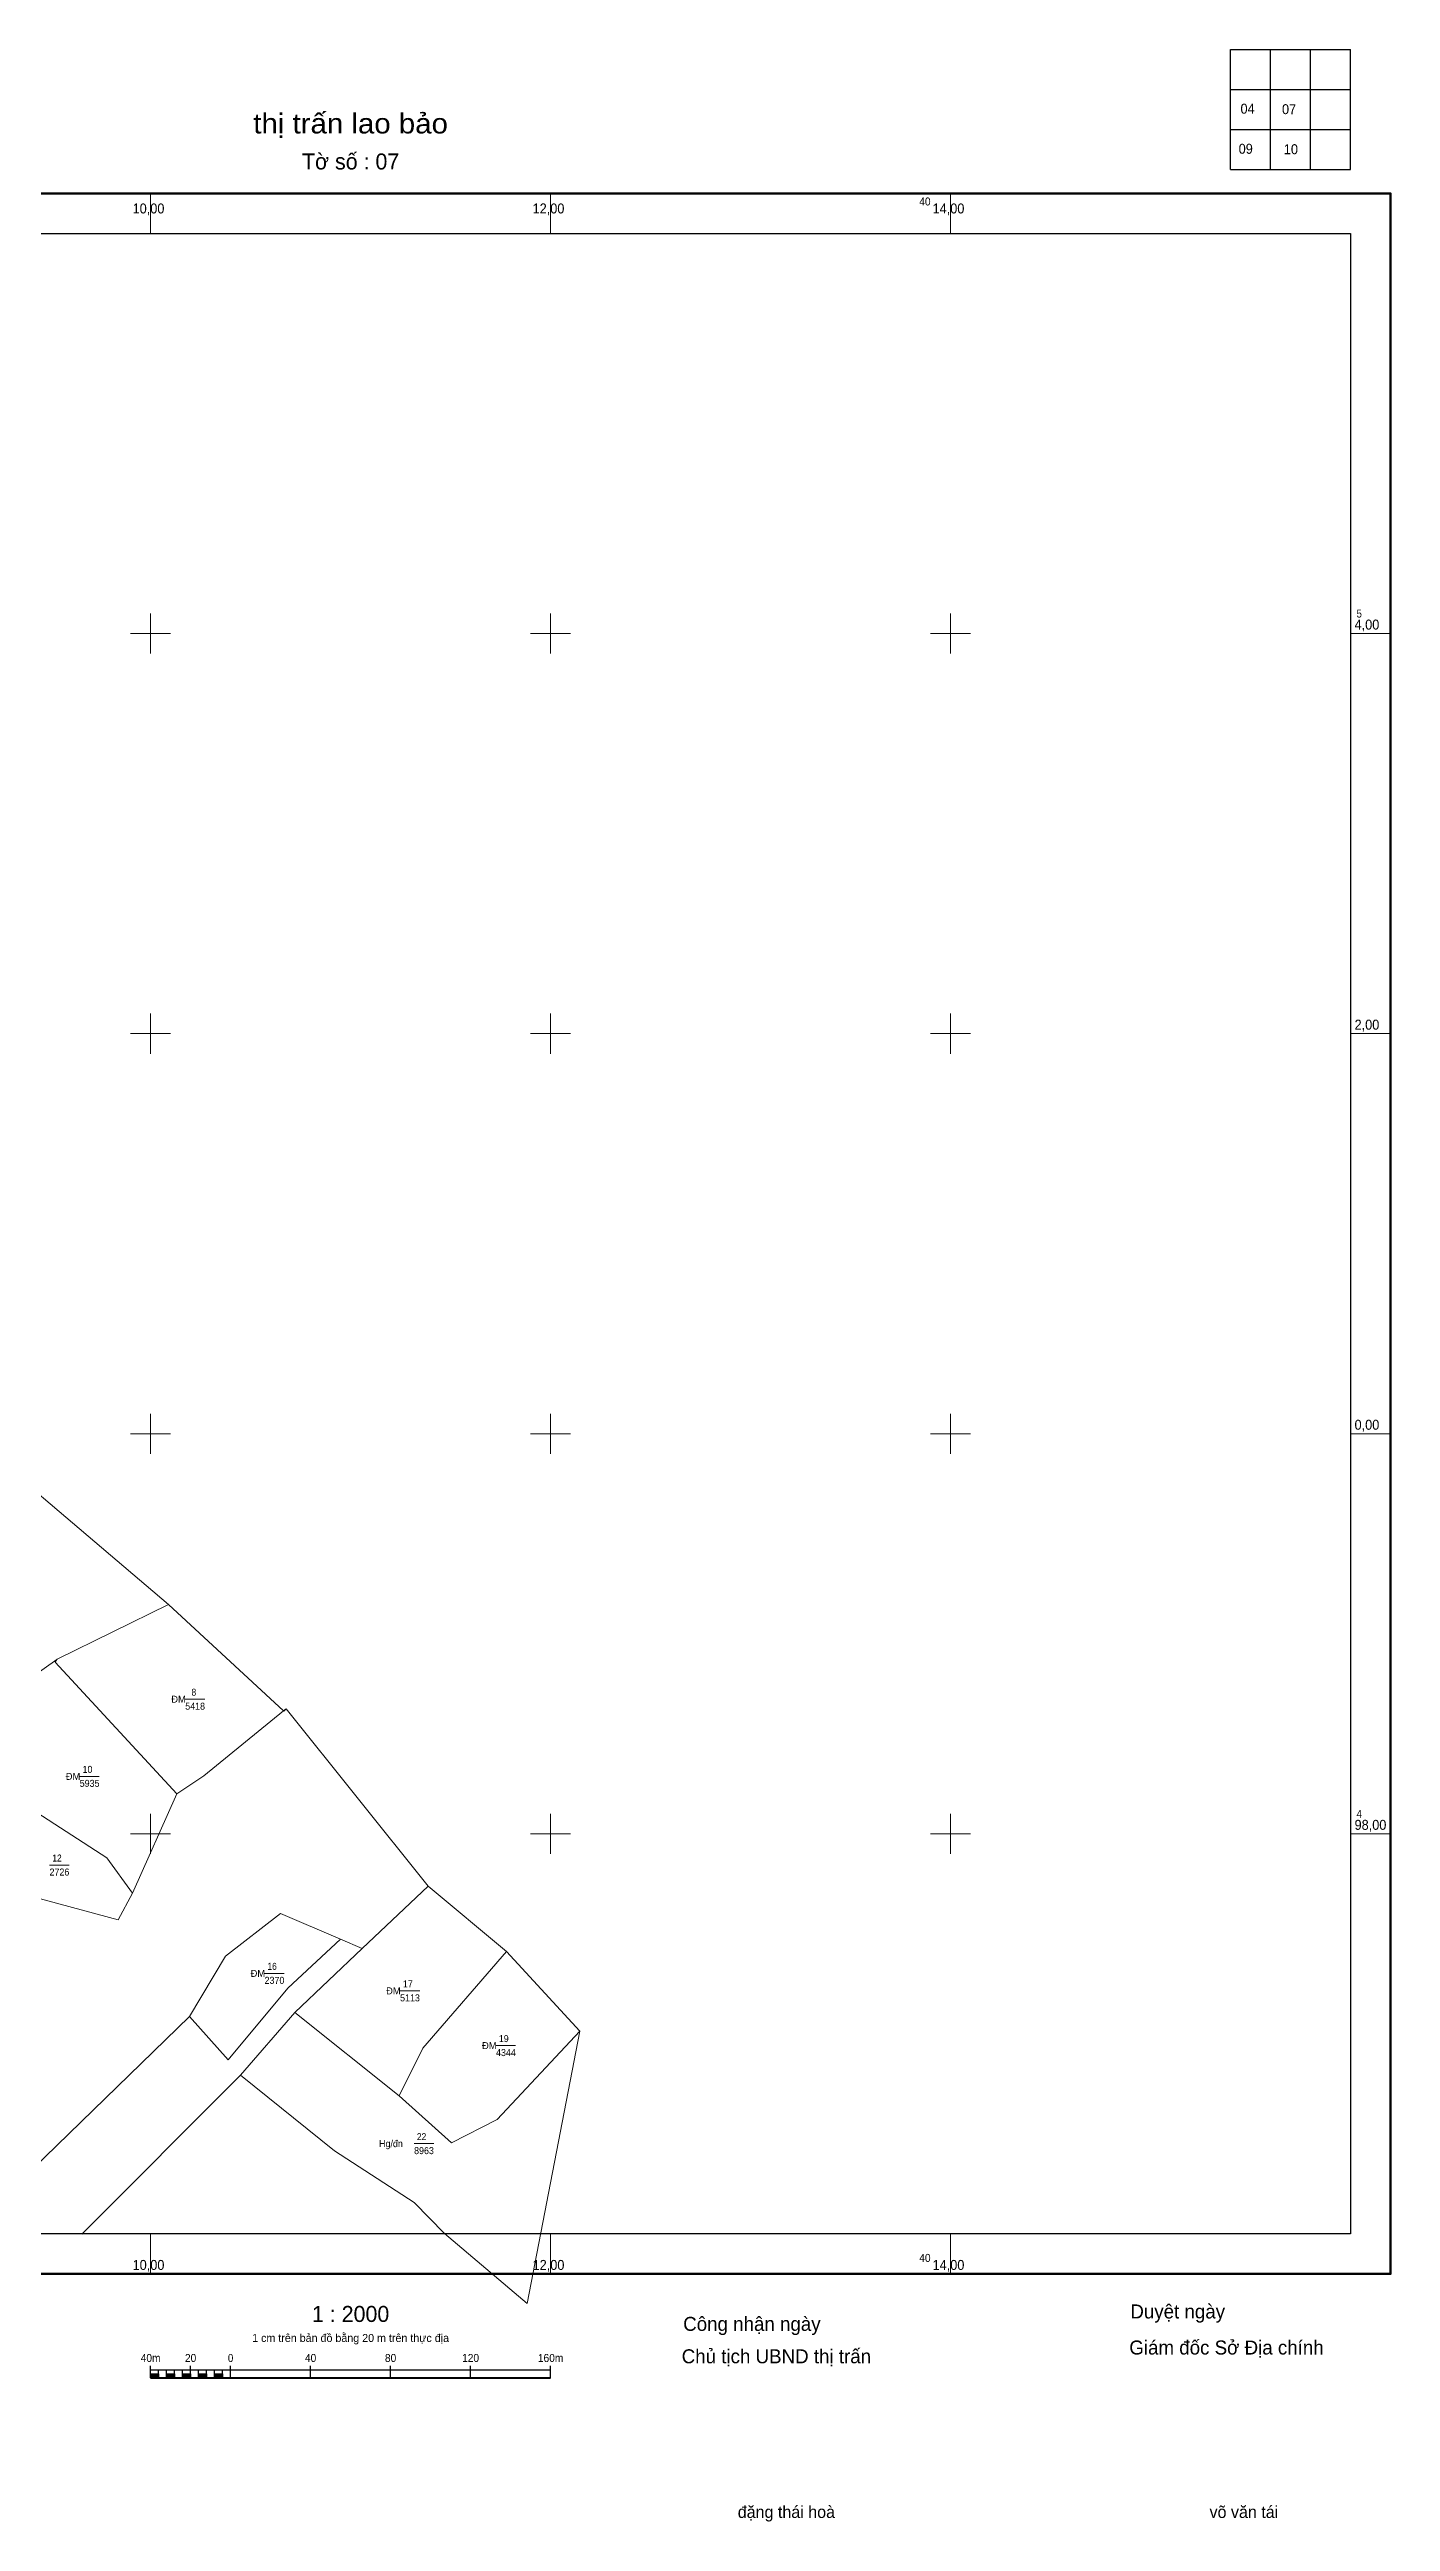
# Model space of a CAD drawing. Header units: metres. Extents: x 400307 to 401620, y 49456 to 50692.
# Drawn here: x 400949 to 401620, y 49456 to 50692 of the extents above; entities that cross this region are included whole.
import ezdxf
from ezdxf.enums import TextEntityAlignment as Align

# ---------------------------------------------------------------- set-up
doc = ezdxf.new("R2010")
doc.units = ezdxf.units.M
doc.header["$LTSCALE"] = 1.4
for name, color, linetype, lineweight in [('22', 7, 'Continuous', 13), ('62', 7, 'Continuous', 13), ('63', 7, 'Continuous', 13)]:
    doc.layers.add(name, color=color, linetype=linetype, lineweight=lineweight)

msp = doc.modelspace()

# ---------------------------------------------------------------- hatches: boundary and pattern name
at = {"layer": '63'}
for points in [[(401000, 49528), (401000, 49530), (401004, 49530), (401004, 49528)], [(401008, 49528), (401008, 49530), (401012, 49530), (401012, 49528)], [(401016, 49528), (401016, 49530), (401020, 49530), (401020, 49528)], [(401024, 49528), (401024, 49530), (401028, 49530), (401028, 49528)], [(401032, 49528), (401032, 49530), (401036, 49530), (401036, 49528)]]:
    msp.add_hatch(color=256, dxfattribs=at).paths.add_polyline_path(points)

# ---------------------------------------------------------------- linework, layer by layer
at = {"layer": '22'}
for p, q in [((401066.5, 49861.49), (401008.94, 49914.61)), ((401066.5, 49861.49), (401067.73, 49862.49)), ((401067.73, 49862.49), (401138.74, 49773.92)), ((401013.08, 49820.01), (400990.96, 49770.4)), ((401105.79, 49742.62), (401094.94, 49747.29)), ((401177.95, 49741.12), (401214.59, 49701.37)), ((401044.94, 49679.39), (401072.16, 49710.68)), ((401072.16, 49710.68), (401124.33, 49669.09))]:
    msp.add_line(p, q, dxfattribs=at)
for points in [[(400937.11, 49975.72), (400946.45, 49967.77), (401008.94, 49914.61)], [(401008.94, 49914.61), (400953.33, 49887.37), (400953.12, 49887.08)], [(400953.12, 49887.08), (400902.74, 49851.51), (400922.6, 49823.86)], [(400953.12, 49887.08), (400952.28, 49885.89), (401013.08, 49820.01)], [(401013.08, 49820.01), (401026.62, 49829.06), (401066.5, 49861.49)], [(401067.73, 49862.49), (401066.69, 49861.32), (401066.5, 49861.49)], [(400990.96, 49770.4), (400983.75, 49757.09), (400911.36, 49776.56), (400922.6, 49823.86)], [(400922.6, 49823.86), (400978.06, 49788), (400990.96, 49770.4)], [(401072.16, 49710.68), (401105.79, 49742.62), (401138.74, 49773.92), (401177.95, 49741.12)], [(401019.52, 49708.65), (401037.45, 49738.8), (401064.89, 49760.21), (401094.94, 49747.29)], [(401038.78, 49687.02), (401068.58, 49722.81), (401094.94, 49747.29)], [(401124.33, 49669.09), (401136.18, 49692.93), (401177.95, 49741.12)], [(400874.67, 49568.07), (401019.52, 49708.65), (401038.78, 49687.02)], [(401044.94, 49679.39), (401091.9, 49641.54), (401131.76, 49615.76), (401146.89, 49600.21), (401188.35, 49565.23), (401214.59, 49701.37)], [(401214.59, 49701.37), (401173.35, 49657.27), (401150.48, 49645.58), (401124.33, 49669.09)]]:
    msp.add_lwpolyline(points, dxfattribs=at)
at = {"layer": '62'}
for p, q in [((401017.31, 49867.31), (401027.11, 49867.31)), ((400964.56, 49828.74), (400974.36, 49828.74)), ((400949.46, 49784.4), (400959.26, 49784.4)), ((401056.99, 49730.27), (401066.79, 49730.27)), ((401124.75, 49721.5), (401134.55, 49721.5)), ((401172.72, 49694.15), (401182.52, 49694.15)), ((401044.94, 49679.39), (400965.6, 49599.87)), ((401131.75, 49645.15), (401141.55, 49645.15))]:
    msp.add_line(p, q, dxfattribs=at)
at = {"layer": '63', "lineweight": 25}
for p, q in [((401540, 50692), (401600, 50692)), ((401540, 50632), (401540, 50692)), ((401560, 50632), (401560, 50692)), ((401580, 50632), (401580, 50692)), ((401540, 50672), (401600, 50672)), ((401540, 50652), (401600, 50652)), ((401000, 49528), (401000, 49534)), ((401000, 49532), (401200, 49532)), ((401000, 49528), (401000, 49532)), ((401004, 49528), (401004, 49532)), ((401008, 49528), (401008, 49532)), ((401012, 49528), (401012, 49532)), ((401016, 49528), (401016, 49532)), ((401020, 49528), (401020, 49534)), ((401020, 49528), (401020, 49532)), ((401024, 49528), (401024, 49532)), ((401028, 49528), (401028, 49532)), ((401032, 49528), (401032, 49532)), ((401036, 49528), (401036, 49532)), ((401040, 49528), (401040, 49534)), ((401080, 49528), (401080, 49534)), ((401120, 49528), (401120, 49534)), ((401160, 49528), (401160, 49534)), ((401200, 49528), (401200, 49534))]:
    msp.add_line(p, q, dxfattribs=at)
at = {"layer": '63'}
for p, q in [((401000, 50600), (401000, 50620)), ((401200, 50600), (401200, 50620)), ((401400, 50600), (401400, 50620)), ((401000, 50390), (401000, 50410)), ((401200, 50390), (401200, 50410)), ((401400, 50390), (401400, 50410)), ((400990, 50400), (401010, 50400)), ((401190, 50400), (401210, 50400)), ((401390, 50400), (401410, 50400)), ((401600, 50400), (401620, 50400)), ((401000, 50190), (401000, 50210)), ((401200, 50190), (401200, 50210)), ((401400, 50190), (401400, 50210)), ((400990, 50200), (401010, 50200)), ((401190, 50200), (401210, 50200)), ((401390, 50200), (401410, 50200)), ((401600, 50200), (401620, 50200)), ((400990, 50000), (401010, 50000)), ((401000, 49990), (401000, 50010)), ((401190, 50000), (401210, 50000)), ((401200, 49990), (401200, 50010)), ((401390, 50000), (401410, 50000)), ((401400, 49990), (401400, 50010)), ((401600, 50000), (401620, 50000)), ((401000, 49790), (401000, 49810)), ((401200, 49790), (401200, 49810)), ((401400, 49790), (401400, 49810)), ((400990, 49800), (401010, 49800)), ((401190, 49800), (401210, 49800)), ((401390, 49800), (401410, 49800)), ((401600, 49800), (401620, 49800)), ((401000, 49580), (401000, 49600)), ((401200, 49580), (401200, 49600)), ((401400, 49580), (401400, 49600))]:
    msp.add_line(p, q, dxfattribs=at)
at = {"layer": '63', "lineweight": 40}
msp.add_line((401000, 49528), (401200, 49528), dxfattribs=at)
at = {"layer": '63', "lineweight": 25}
msp.add_lwpolyline([(401540, 50632), (401600, 50632), (401600, 50692)], dxfattribs=at)
at = {"layer": '63', "lineweight": 53}
msp.add_lwpolyline([(400580, 49580), (400580, 50620), (401620, 50620), (401620, 49580)], close=True, dxfattribs=at)
at = {"layer": '63', "lineweight": 25}
for points in [[(400600, 49600), (400600, 50600), (401600, 50600), (401600, 49600)], [(401000, 49528), (401000, 49530), (401004, 49530), (401004, 49528)], [(401008, 49528), (401008, 49530), (401012, 49530), (401012, 49528)], [(401016, 49528), (401016, 49530), (401020, 49530), (401020, 49528)], [(401024, 49528), (401024, 49530), (401028, 49530), (401028, 49528)], [(401032, 49528), (401032, 49530), (401036, 49530), (401036, 49528)]]:
    msp.add_lwpolyline(points, close=True, dxfattribs=at)

# ---------------------------------------------------------------- texts
at = {"layer": '22'}
for s, height, p in [('Công nhận ngày', 7, (401300.655, 49551.54)), ('Duyệt ngày', 7, (401513.565, 49557.75)), ('Chủ tịch UBND thị trấn', 7, (401312.895, 49535.33)), ('Giám đốc Sở Địa chính', 7, (401537.97, 49539.72)), ('đặng thái hoà', 6, (401317.9, 49458.03)), ('võ văn tái', 6, (401546.655, 49458.03))]:
    msp.add_text(s, height=height, dxfattribs=at).set_placement(p, align=Align.CENTER)
at = {"layer": '62'}
for p in [(401010.31, 49865.56), (400957.56, 49826.99), (401049.99, 49728.52), (401117.75, 49719.76), (401165.72, 49692.4)]:
    msp.add_text('ĐM', height=3.5, dxfattribs=at).set_placement(p)
for s, width, p in [('5418', 0.95, (401017.31, 49862.06)), ('8', 0.9, (401020.46, 49869.06)), ('5935', 0.95, (400964.56, 49823.49)), ('10', 0.95, (400965.96, 49830.49)), ('12', 0.9, (400950.86, 49786.16)), ('2726', 0.95, (400949.46, 49779.16)), ('2370', 0.95, (401056.99, 49725.02)), ('16', 0.9, (401058.39, 49732.02)), ('5113', 0.95, (401124.75, 49716.26)), ('17', 0.95, (401126.15, 49723.26)), ('4344', 0.95, (401172.72, 49688.9)), ('19', 0.95, (401174.12, 49695.9)), ('Hg/đn', 0.95, (401114.25, 49643.39)), ('8963', 0.95, (401131.75, 49639.89)), ('22', 0.9, (401133.16, 49646.89))]:
    msp.add_text(s, height=3.5, dxfattribs=dict(at, width=width)).set_placement(p)
at = {"layer": '63'}
for s, height, width, p in [('thị trấn lao bảo', 10, 1.1, (401100.005, 50650)), ('04', 5, 0.95, (401548.5, 50659.87)), ('07', 5, 0.95, (401569.25, 50659.64)), ('09', 5, 0.95, (401547.58, 50639.85)), ('10', 5, 0.95, (401570.17, 50639.62)), ('40m', 4, 0.95, (401000, 49536)), ('20', 4, 0.95, (401020, 49536)), ('0', 4, 0.9, (401040, 49536)), ('40', 4, 0.95, (401080, 49536)), ('80', 4, 0.95, (401120, 49536)), ('120', 4, 0.95, (401159.995, 49536)), ('160m', 4, 0.95, (401200.005, 49536))]:
    msp.add_text(s, height=height, dxfattribs=dict(at, width=width)).set_placement(p, align=Align.CENTER)
for s, height, p in [('Tờ số : 07', 8, (401100.005, 50632)), ('1 : 2000', 8, (401100.005, 49556)), ('1 cm trên bản đồ bằng 20 m trên thực địa', 4, (401099.995, 49546))]:
    msp.add_text(s, height=height, dxfattribs=at).set_placement(p, align=Align.CENTER)
at = {"layer": '63', "width": 0.95}
for p in [(401390, 50614), (401390, 49586)]:
    msp.add_text('40', height=4, dxfattribs=at).set_placement(p, align=Align.RIGHT)
at = {"layer": '63'}
for s, height, width, p in [('10,00', 5, 0.95, (400991, 50610)), ('12,00', 5, 0.95, (401191, 50610)), ('14,00', 5, 0.95, (401391, 50610)), ('5', 4, 0.9, (401603, 50408)), ('4,00', 5, 0.95, (401602, 50402)), ('2,00', 5, 0.95, (401602, 50202)), ('0,00', 5, 0.95, (401602, 50002)), ('98,00', 5, 0.95, (401602, 49802)), ('4', 4, 0.9, (401603, 49808)), ('10,00', 5, 0.95, (400991, 49582)), ('12,00', 5, 0.95, (401191, 49582)), ('14,00', 5, 0.95, (401391, 49582))]:
    msp.add_text(s, height=height, dxfattribs=dict(at, width=width)).set_placement(p)

doc.saveas('drawing.dxf')
